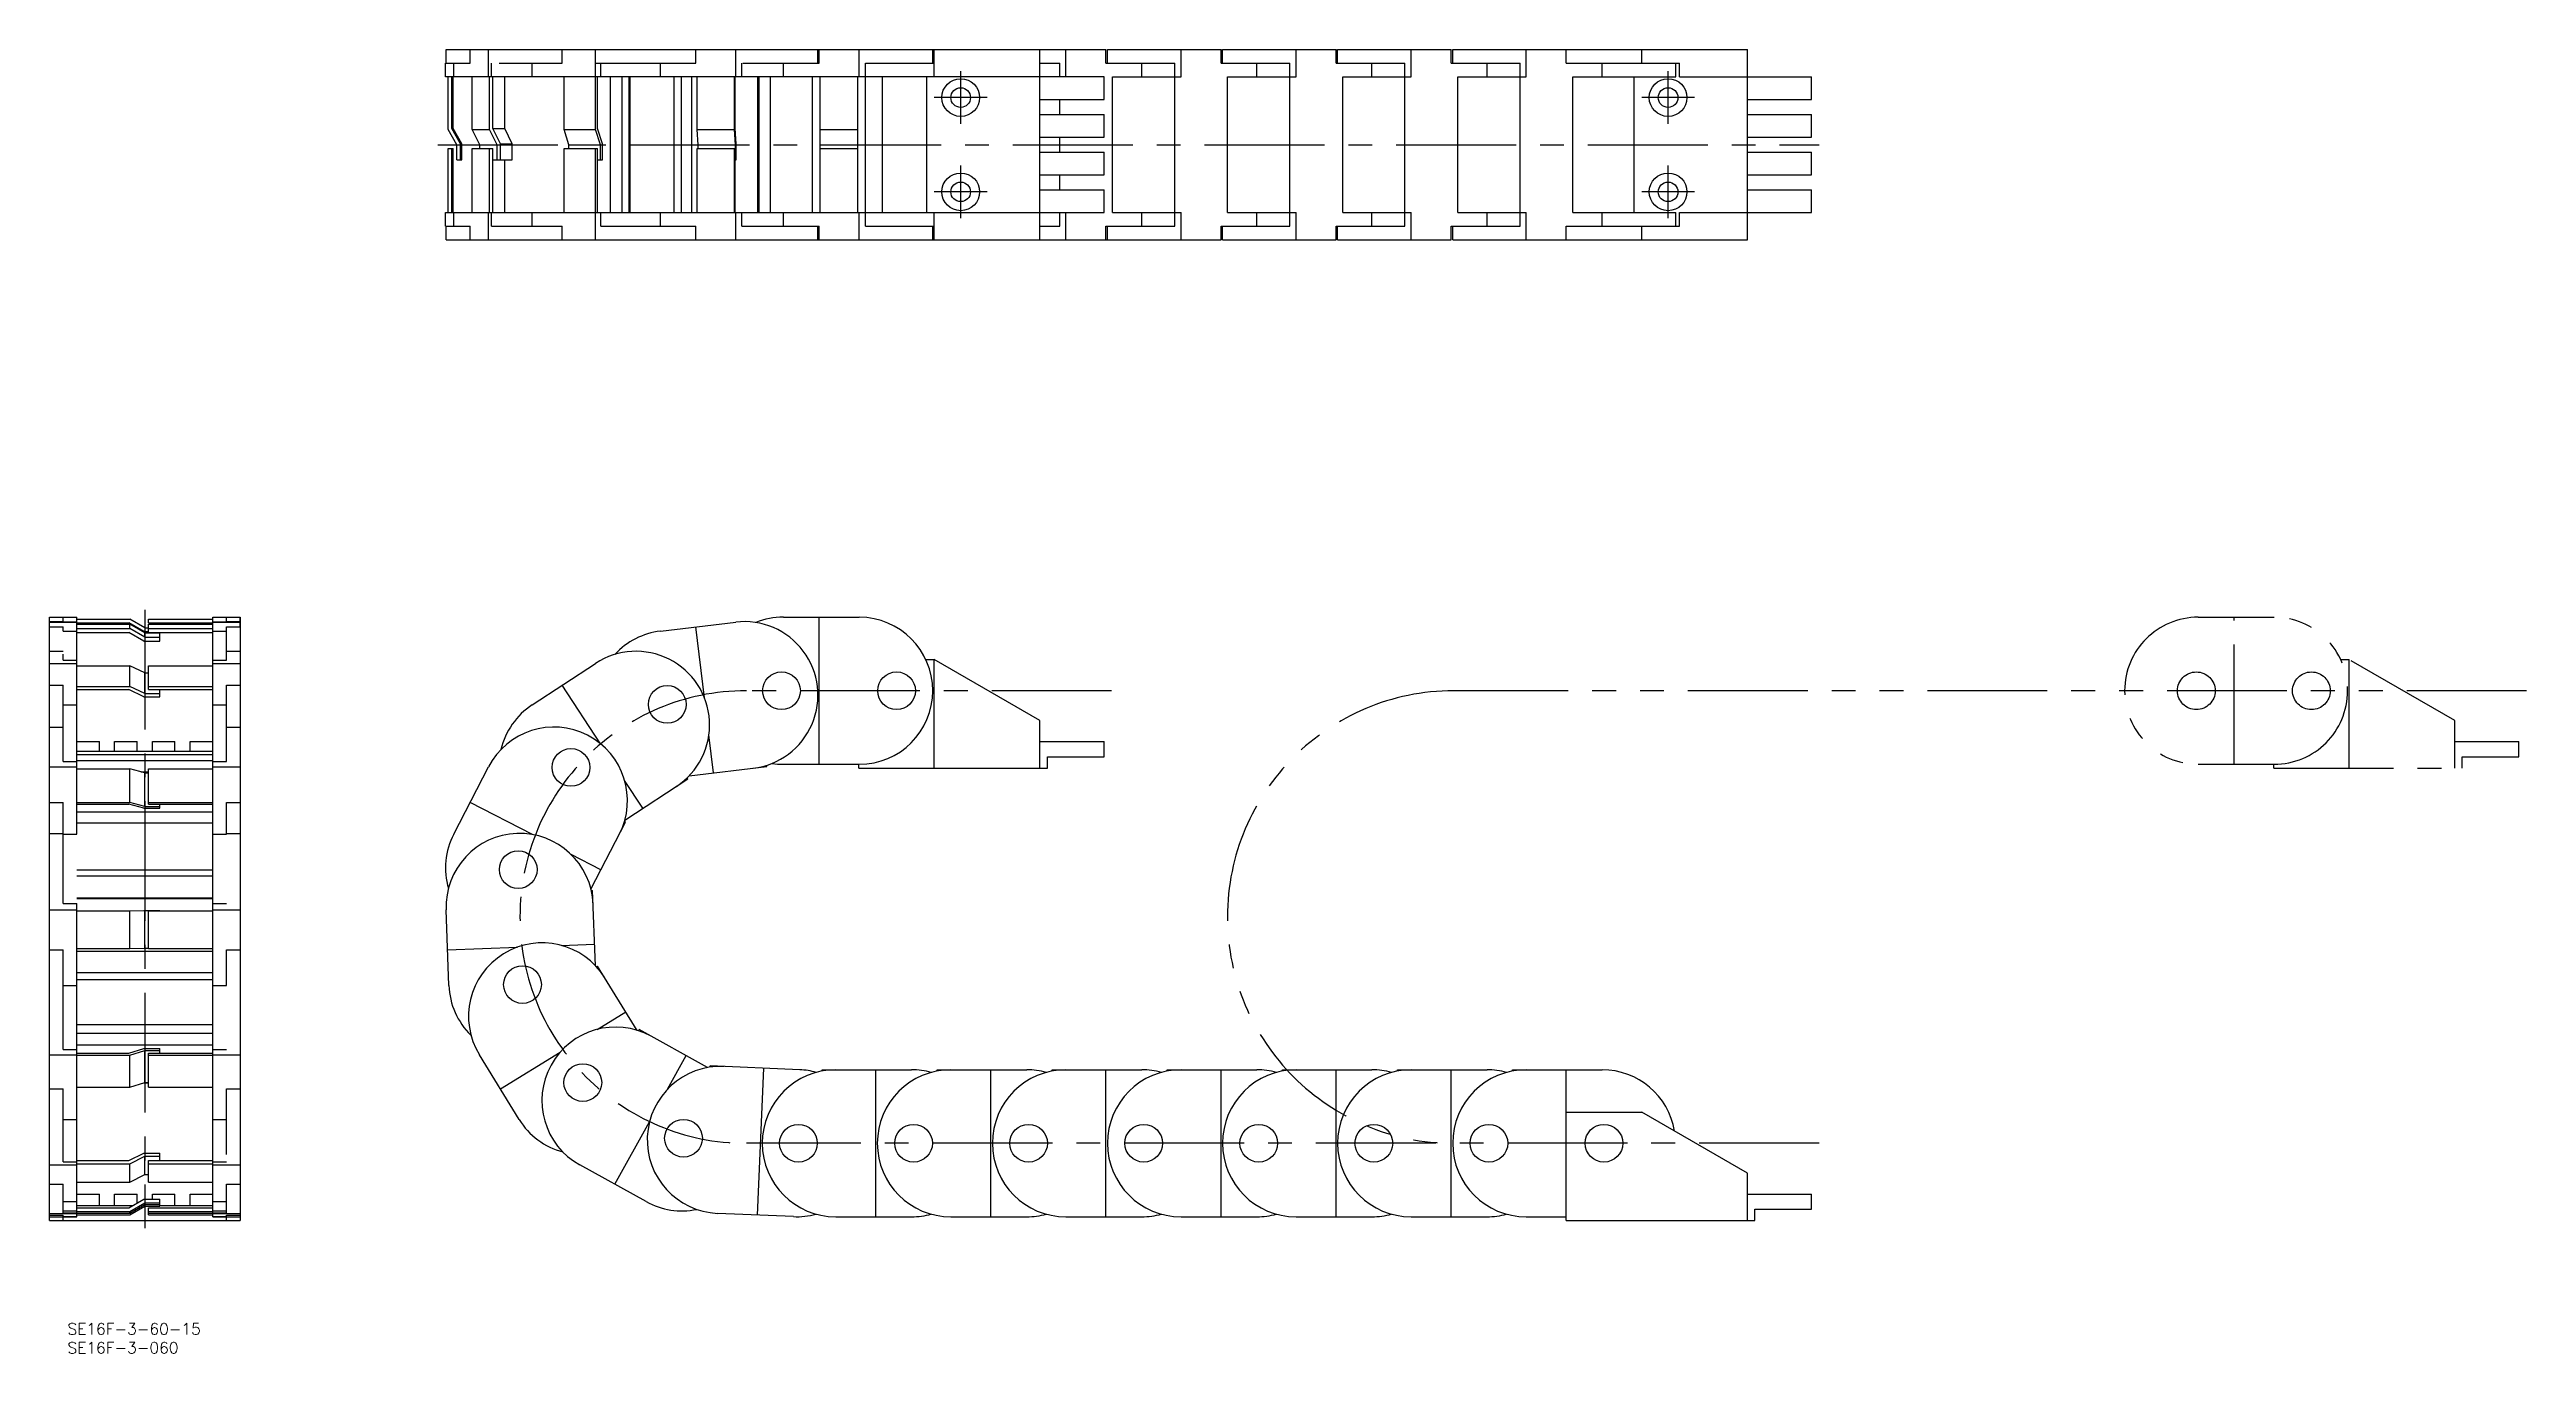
# Model space of a CAD drawing. Extents: x -25 to 631, y -35 to 311.
import ezdxf

# ---------------------------------------------------------------- set-up
doc = ezdxf.new("R2010")
doc.units = 0
doc.linetypes.add('CENTER', pattern=[50.8, 31.75, -6.35, 6.35, -6.35])
doc.linetypes.add('PHANTOM', pattern=[63.5, 31.75, -6.35, 6.35, -6.35, 6.35, -6.35])
doc.layers.get('0').update_dxf_attribs({"linetype": 'CONTINUOUS'})
doc.layers.add('CENTER', color=1, linetype='CENTER')
doc.styles.get("Standard").update_dxf_attribs({"font": 'txt.shx', "height": 3, "bigfont": 'bigfont.shx'})

msp = doc.modelspace()

# ---------------------------------------------------------------- linework, layer by layer
at = {"color": 7, "linetype": 'CONTINUOUS'}
for p, q in [((79.84, 306.92), (79.84, 310.55)), ((79.84, 310.55), (254.75, 310.55)), ((86.23, 306.92), (86.23, 310.55)), ((91.09, 303.3), (91.09, 310.55)), ((110.63, 306.92), (110.63, 310.55)), ((119.49, 303.3), (119.49, 310.55)), ((146.08, 306.92), (146.08, 310.55)), ((156.61, 303.3), (156.61, 310.55)), ((178.42, 306.92), (178.42, 310.55)), ((178.75, 306.92), (178.75, 310.55)), ((189.35, 303.3), (189.35, 310.55)), ((189.35, 310.55), (208.85, 310.55)), ((208.85, 306.92), (208.85, 310.55)), ((209.25, 303.3), (209.25, 310.55)), ((237.25, 260.05), (237.25, 310.55)), ((244.15, 303.3), (244.15, 310.55)), ((254.75, 306.92), (254.75, 310.55)), ((255.15, 306.92), (255.15, 310.55)), ((255.15, 310.55), (285.25, 310.55)), ((274.65, 303.3), (274.65, 310.55)), ((285.25, 306.92), (285.25, 310.55)), ((285.65, 306.92), (285.65, 310.55)), ((285.65, 310.55), (315.75, 310.55)), ((305.15, 303.3), (305.15, 310.55)), ((315.75, 306.92), (315.75, 310.55)), ((316.15, 306.92), (316.15, 310.55)), ((316.15, 310.55), (346.25, 310.55)), ((335.65, 303.3), (335.65, 310.55)), ((346.25, 306.92), (346.25, 310.55)), ((346.65, 306.92), (346.65, 310.55)), ((346.65, 310.55), (424.75, 310.55)), ((366.15, 303.3), (366.15, 310.55)), ((376.75, 306.92), (376.75, 310.55)), ((396.75, 306.92), (396.75, 310.55)), ((424.75, 260.05), (424.75, 310.55)), ((79.7, 303.3), (79.7, 306.92)), ((79.7, 306.92), (86.23, 306.92)), ((254.25, 303.3), (79.7, 303.3)), ((80.37, 289.3), (80.37, 303.3)), ((81.37, 289.57), (81.37, 303.3)), ((81.74, 289.57), (81.74, 303.3)), ((81.87, 303.3), (81.87, 306.92)), ((86.79, 289.3), (86.79, 303.3)), ((91.37, 289.3), (91.37, 303.3)), ((91.91, 303.3), (91.91, 306.92)), ((92.26, 289.57), (92.26, 303.3)), ((93.88, 306.92), (110.63, 306.92)), ((95.39, 289.57), (95.39, 303.3)), ((102.68, 303.3), (102.68, 306.92)), ((102.68, 303.3), (102.68, 306.92)), ((111.11, 289.3), (111.11, 303.3)), ((119.46, 306.92), (146.08, 306.92)), ((119.48, 289.3), (119.48, 303.3)), ((120.02, 289.57), (120.02, 303.3)), ((120.91, 303.3), (120.91, 306.92)), ((123.39, 267.3), (123.39, 303.3)), ((126.5, 267.3), (126.5, 303.3)), ((128.38, 267.3), (128.38, 303.3)), ((128.63, 267.3), (128.63, 303.3)), ((136.65, 303.3), (136.65, 306.92)), ((136.65, 303.3), (136.65, 306.92)), ((140.34, 267.3), (140.34, 303.3)), ((142.26, 267.3), (142.26, 303.3)), ((145, 267.3), (145, 303.3)), ((146.39, 289.3), (146.39, 303.3)), ((156.32, 289.3), (156.32, 303.3)), ((156.44, 289.57), (156.44, 303.3)), ((158.26, 303.3), (158.26, 306.92)), ((158.5, 306.92), (178.75, 306.92)), ((162.45, 267.3), (162.45, 303.3)), ((162.87, 267.3), (162.87, 303.3)), ((165.86, 267.3), (165.86, 303.3)), ((169.25, 303.3), (169.25, 306.92)), ((177, 267.3), (177, 303.3)), ((179, 267.3), (179, 303.3)), ((189, 289.3), (189, 303.3)), ((191, 263.67), (191, 306.92)), ((191, 306.92), (209.25, 306.92)), ((195.5, 267.3), (195.5, 303.3)), ((207.25, 267.3), (207.25, 303.3)), ((237.25, 306.92), (242.5, 306.92)), ((242.5, 303.3), (242.5, 306.92)), ((254.25, 297.3), (254.25, 303.3)), ((254.75, 306.92), (273, 306.92)), ((256.5, 267.3), (256.5, 303.3)), ((256.5, 303.3), (274.65, 303.3)), ((264.25, 303.3), (264.25, 306.92)), ((273, 263.67), (273, 306.92)), ((285.25, 306.92), (303.5, 306.92)), ((287, 267.3), (287, 303.3)), ((287, 303.3), (305.15, 303.3)), ((294.75, 303.3), (294.75, 306.92)), ((303.5, 263.67), (303.5, 306.92)), ((315.75, 306.92), (334, 306.92)), ((317.5, 267.3), (317.5, 303.3)), ((317.5, 303.3), (335.65, 303.3)), ((325.25, 303.3), (325.25, 306.92)), ((334, 263.67), (334, 306.92)), ((346.25, 306.92), (364.5, 306.92)), ((348, 267.3), (348, 303.3)), ((348, 303.3), (366.15, 303.3)), ((355.75, 303.3), (355.75, 306.92)), ((364.5, 263.67), (364.5, 306.92)), ((376.75, 306.92), (406.75, 306.92)), ((378.5, 267.3), (378.5, 303.3)), ((378.5, 303.3), (405.75, 303.3)), ((386.25, 303.3), (386.25, 306.92)), ((394.75, 267.3), (394.75, 303.3)), ((405.75, 303.3), (405.75, 306.92)), ((406.75, 303.3), (406.75, 306.92)), ((406.75, 303.3), (441.75, 303.3)), ((441.75, 297.3), (441.75, 303.3)), ((237.25, 297.3), (254.25, 297.3)), ((242.5, 293.3), (242.5, 297.3)), ((424.75, 297.3), (441.75, 297.3)), ((82.67, 285.3), (80.37, 289.3)), ((81.37, 289.57), (81.74, 289.57)), ((83.67, 285.57), (81.37, 289.57)), ((84.05, 285.57), (81.74, 289.57)), ((86.79, 289.3), (91.37, 289.3)), ((88.84, 285.3), (86.79, 289.3)), ((93.43, 285.3), (91.37, 289.3)), ((92.26, 289.57), (95.39, 289.57)), ((94.31, 285.57), (92.26, 289.57)), ((97.36, 285.57), (95.39, 289.57)), ((111.11, 289.3), (119.48, 289.3)), ((112.38, 285.3), (111.11, 289.3)), ((112.38, 285.3), (111.11, 289.3)), ((120.74, 285.3), (119.48, 289.3)), ((120.74, 285.3), (119.48, 289.3)), ((121.29, 285.57), (120.02, 289.57)), ((121.29, 285.57), (120.02, 289.57)), ((146.39, 289.3), (156.32, 289.3)), ((146.66, 285.3), (146.39, 289.3)), ((156.59, 285.3), (156.32, 289.3)), ((156.71, 285.57), (156.44, 289.57)), ((179, 289.3), (189, 289.3)), ((189, 285.3), (189, 289.3)), ((237.25, 293.3), (254.25, 293.3)), ((254.25, 287.3), (254.25, 293.3)), ((424.75, 293.3), (441.75, 293.3)), ((441.75, 287.3), (441.75, 293.3)), ((80.37, 267.3), (80.37, 284.3)), ((80.37, 284.3), (81.74, 284.3)), ((81.37, 267.3), (81.37, 284.3)), ((81.74, 267.3), (81.74, 284.3)), ((82.67, 281.3), (82.67, 285.3)), ((83.67, 281.3), (83.67, 285.57)), ((83.67, 285.57), (84.05, 285.57)), ((84.05, 281.3), (84.05, 285.57)), ((86.79, 267.3), (86.79, 284.3)), ((86.79, 284.3), (92.26, 284.3)), ((88.84, 284.3), (88.84, 285.3)), ((88.84, 284.3), (88.84, 285.3)), ((88.84, 285.3), (93.43, 285.3)), ((88.84, 285.3), (93.43, 285.3)), ((91.37, 267.3), (91.37, 284.3)), ((92.26, 267.3), (92.26, 284.3)), ((93.43, 281.3), (93.43, 285.3)), ((94.31, 281.3), (94.31, 285.57)), ((94.31, 285.57), (97.36, 285.57)), ((97.36, 281.3), (97.36, 285.57)), ((111.11, 267.3), (111.11, 284.3)), ((111.11, 284.3), (120.02, 284.3)), ((112.38, 284.3), (112.38, 285.3)), ((112.38, 284.3), (112.38, 285.3)), ((112.38, 285.3), (120.74, 285.3)), ((119.48, 267.3), (119.48, 284.3)), ((120.02, 267.3), (120.02, 284.3)), ((120.74, 281.3), (120.74, 285.3)), ((121.29, 281.3), (121.29, 285.57)), ((146.39, 267.3), (146.39, 284.3)), ((146.39, 284.3), (156.32, 284.3)), ((146.66, 284.3), (146.66, 285.3)), ((146.66, 285.3), (156.59, 285.3)), ((156.32, 267.3), (156.32, 284.3)), ((156.32, 284.3), (156.44, 284.3)), ((156.32, 284.3), (156.44, 284.3)), ((156.44, 267.3), (156.44, 284.3)), ((156.59, 281.3), (156.59, 285.3)), ((156.71, 281.3), (156.71, 285.57)), ((179, 285.3), (189, 285.3)), ((179, 284.3), (189, 284.3)), ((189, 284.3), (189, 285.3)), ((189, 267.3), (189, 284.3)), ((237.25, 287.3), (254.25, 287.3)), ((237.25, 283.3), (254.25, 283.3)), ((242.5, 283.3), (242.5, 287.3)), ((254.25, 277.3), (254.25, 283.3)), ((424.75, 287.3), (441.75, 287.3)), ((424.75, 283.3), (441.75, 283.3)), ((441.75, 277.3), (441.75, 283.3)), ((82.67, 281.3), (84.05, 281.3)), ((92.26, 281.3), (97.36, 281.3)), ((95.39, 267.3), (95.39, 281.3)), ((120.02, 281.3), (121.29, 281.3)), ((156.44, 281.3), (156.71, 281.3)), ((237.25, 277.3), (254.25, 277.3)), ((242.5, 273.3), (242.5, 277.3)), ((424.75, 277.3), (441.75, 277.3)), ((237.25, 273.3), (254.25, 273.3)), ((254.25, 267.3), (254.25, 273.3)), ((424.75, 273.3), (441.75, 273.3)), ((441.75, 267.3), (441.75, 273.3)), ((79.7, 263.67), (79.7, 267.3)), ((79.7, 267.3), (254.25, 267.3)), ((79.7, 263.67), (86.23, 263.67)), ((79.84, 260.05), (79.84, 263.67)), ((81.87, 263.67), (81.87, 267.3)), ((86.23, 260.05), (86.23, 263.67)), ((91.09, 260.05), (91.09, 267.3)), ((91.91, 263.67), (91.91, 267.3)), ((91.91, 263.67), (110.63, 263.67)), ((102.68, 263.67), (102.68, 267.3)), ((102.68, 263.67), (102.68, 267.3)), ((110.63, 260.05), (110.63, 263.67)), ((119.49, 260.05), (119.49, 267.3)), ((120.91, 263.67), (120.91, 267.3)), ((120.91, 263.67), (146.08, 263.67)), ((120.91, 263.67), (146.08, 263.67)), ((136.65, 263.67), (136.65, 267.3)), ((136.65, 263.67), (136.65, 267.3)), ((136.65, 263.67), (146.08, 263.67)), ((136.65, 263.67), (146.08, 263.67)), ((146.08, 260.05), (146.08, 263.67)), ((156.61, 260.05), (156.61, 267.3)), ((158.26, 263.67), (158.26, 267.3)), ((158.26, 263.67), (178.75, 263.67)), ((169.25, 263.67), (169.25, 267.3)), ((178.42, 260.05), (178.42, 263.67)), ((178.75, 260.05), (178.75, 263.67)), ((189.35, 260.05), (189.35, 267.3)), ((191, 263.67), (209.25, 263.67)), ((208.85, 260.05), (208.85, 263.67)), ((209.25, 260.05), (209.25, 267.3)), ((237.25, 263.67), (242.5, 263.67)), ((242.5, 263.67), (242.5, 267.3)), ((244.15, 260.05), (244.15, 267.3)), ((254.75, 260.05), (254.75, 263.67)), ((254.75, 263.67), (273, 263.67)), ((255.15, 260.05), (255.15, 263.67)), ((256.5, 267.3), (274.65, 267.3)), ((264.25, 263.67), (264.25, 267.3)), ((274.65, 260.05), (274.65, 267.3)), ((285.25, 260.05), (285.25, 263.67)), ((285.25, 263.67), (303.5, 263.67)), ((285.65, 260.05), (285.65, 263.67)), ((287, 267.3), (305.15, 267.3)), ((294.75, 263.67), (294.75, 267.3)), ((305.15, 260.05), (305.15, 267.3)), ((315.75, 260.05), (315.75, 263.67)), ((315.75, 263.67), (334, 263.67)), ((316.15, 260.05), (316.15, 263.67)), ((317.5, 267.3), (335.65, 267.3)), ((325.25, 263.67), (325.25, 267.3)), ((335.65, 260.05), (335.65, 267.3)), ((346.25, 260.05), (346.25, 263.67)), ((346.25, 263.67), (364.5, 263.67)), ((346.65, 260.05), (346.65, 263.67)), ((348, 267.3), (366.15, 267.3)), ((355.75, 263.67), (355.75, 267.3)), ((366.15, 260.05), (366.15, 267.3)), ((376.75, 260.05), (376.75, 263.67)), ((376.75, 263.67), (406.75, 263.67)), ((378.5, 267.3), (405.75, 267.3)), ((386.25, 263.67), (386.25, 267.3)), ((394.75, 263.67), (394.75, 263.67)), ((396.75, 260.05), (396.75, 263.67)), ((405.75, 263.67), (405.75, 267.3)), ((406.75, 263.67), (406.75, 267.3)), ((406.75, 267.3), (441.75, 267.3)), ((79.84, 260.05), (285.25, 260.05)), ((285.65, 260.05), (315.75, 260.05)), ((316.15, 260.05), (346.25, 260.05)), ((346.65, 260.05), (424.75, 260.05)), ((-25.25, 160), (-18, 160)), ((-25.25, 0), (-25.25, 160)), ((-25.25, 158.83), (-21.62, 158.83)), ((-25.25, 158.69), (-18, 158.69)), ((-21.62, 158.82), (-21.62, 160)), ((-21.62, 158.82), (-18, 158.82)), ((-18, 102.45), (-18, 160)), ((-18, 159.5), (-4, 159.5)), ((-18, 158.5), (-4.27, 158.5)), ((-18, 158.15), (-4, 158.15)), ((-0.27, 156.19), (-4.27, 158.5)), ((0, 157.19), (-4, 159.5)), ((-4, 156.97), (-4, 158.15)), ((0, 155.86), (-4, 158.15)), ((1, 158.5), (1, 159.5)), ((1, 159.5), (18, 159.5)), ((1, 158.5), (18, 158.5)), ((1, 155.97), (1, 158.15)), ((1, 158.15), (18, 158.15)), ((18, 1), (18, 160)), ((18, 160), (25.25, 160)), ((18, 158.82), (21.62, 158.82)), ((18, 158.69), (25.25, 158.69)), ((21.62, 158.82), (21.62, 160)), ((21.62, 158.83), (25.25, 158.83)), ((25.25, 158.83), (25.25, 160)), ((25.25, 160), (25.25, 0)), ((25.25, 158.69), (25.25, 158.83)), ((25.25, 158.69), (25.25, 158.83)), ((25.25, 157.43), (25.25, 158.69)), ((25.25, 157.43), (25.25, 158.69)), ((136.65, 156.31), (156.61, 158.69)), ((169.25, 160), (189.35, 160)), ((178.75, 121), (178.75, 160)), ((-25.25, 157.43), (-21.62, 157.43)), ((-21.62, 156.31), (-21.62, 157.43)), ((-21.62, 156.31), (-18, 156.31)), ((-18, 156.97), (-4, 156.97)), ((-18, 155.97), (-4.27, 155.97)), ((-0.27, 153.68), (-4.27, 155.97)), ((0, 154.67), (-4, 156.97)), ((-0.27, 156.19), (1, 156.19)), ((-0.27, 153.68), (4, 153.68)), ((0, 157.19), (1, 157.19)), ((0, 154.67), (0, 155.86)), ((0, 154.67), (0, 155.86)), ((0, 155.86), (4, 155.86)), ((0, 154.67), (4, 154.67)), ((1, 156.97), (18, 156.97)), ((1, 155.97), (18, 155.97)), ((4, 153.68), (4, 155.86)), ((18, 156.31), (21.62, 156.31)), ((21.62, 148.61), (21.62, 157.43)), ((21.62, 157.43), (25.25, 157.43)), ((148.33, 138.6), (146.08, 157.43)), ((-25.25, 150.96), (-21.62, 150.96)), ((-25.25, 147.76), (-18, 147.76)), ((-21.62, 148.61), (-21.62, 150.18)), ((-21.62, 148.61), (-18, 148.61)), ((-18, 147.15), (-4, 147.15)), ((-4, 141.67), (-4, 147.15)), ((0, 145.22), (-4, 147.15)), ((0, 139.74), (0, 145.22)), ((0, 139.74), (0, 145.22)), ((0, 145.22), (1, 145.22)), ((1, 140.84), (1, 147.15)), ((1, 147.15), (18, 147.15)), ((18, 148.61), (21.62, 148.61)), ((18, 147.76), (25.25, 147.76)), ((21.62, 150.96), (25.25, 150.96)), ((102.68, 136.74), (119.49, 147.76)), ((207.02, 148.75), (209.25, 148.75)), ((237.25, 132.58), (209.25, 148.75)), ((209.25, 120), (209.25, 148.75)), ((-25.25, 141.95), (-21.62, 141.95)), ((-21.62, 121.74), (-21.62, 141.95)), ((-18, 141.67), (-4, 141.67)), ((-18, 140.84), (-4.27, 140.84)), ((-0.27, 138.9), (-4.27, 140.84)), ((0, 139.74), (-4, 141.67)), ((-0.27, 138.9), (4, 138.9)), ((0, 139.74), (4, 139.74)), ((1, 141.67), (18, 141.67)), ((1, 140.84), (18, 140.84)), ((4, 138.9), (4, 140.84)), ((21.62, 121.74), (21.62, 141.95)), ((21.62, 141.95), (25.25, 141.95)), ((120.82, 126.42), (110.63, 141.95)), ((-21.62, 136.74), (-18, 136.74)), ((-21.62, 136.74), (-18, 136.74)), ((18, 136.74), (21.62, 136.74)), ((18, 136.74), (21.62, 136.74)), ((237.25, 120), (237.25, 132.58)), ((-25.25, 130.86), (-21.62, 130.86)), ((-18, 127), (-12, 127)), ((-12, 124.5), (-12, 127)), ((-8, 124.5), (-8, 127)), ((-8, 127), (-2, 127)), ((-2, 124.5), (-2, 127)), ((2, 124.5), (2, 127)), ((2, 127), (8, 127)), ((8, 124.5), (8, 127)), ((12, 124.5), (12, 127)), ((12, 127), (18, 127)), ((21.62, 130.86), (25.25, 130.86)), ((150.71, 118.71), (149.5, 128.79)), ((237.25, 127), (254.25, 127)), ((254.25, 123), (254.25, 127)), ((-25.25, 120.31), (-18, 120.31)), ((-21.62, 121.74), (-18, 121.74)), ((-18, 124.5), (18, 124.5)), ((-18, 123.64), (18, 123.64)), ((-18, 121.98), (18, 121.98)), ((-18, 119.77), (-4, 119.77)), ((-4, 110.88), (-4, 119.77)), ((0, 118.71), (-4, 119.77)), ((-1.03, 118.98), (1, 118.98)), ((0, 109.82), (0, 118.71)), ((0, 118.71), (1, 118.71)), ((1, 110.42), (1, 119.77)), ((1, 119.77), (18, 119.77)), ((18, 121.74), (21.62, 121.74)), ((18, 120.31), (25.25, 120.31)), ((81.87, 102.45), (91.09, 120.31)), ((144.24, 117.94), (164.85, 120.4)), ((164.85, 120.4), (164.81, 120.74)), ((169.25, 121), (189.35, 121)), ((189.25, 120), (189.25, 121)), ((189.25, 120), (239.25, 120)), ((239.25, 123), (254.25, 123)), ((239.25, 120), (239.25, 123)), ((132.01, 109.34), (127.16, 116.73)), ((127.22, 106.2), (143.93, 117.15)), ((143.93, 117.15), (143.74, 117.44)), ((-25.25, 110.89), (-21.62, 110.89)), ((-21.62, 84.09), (-21.62, 110.89)), ((-18, 110.88), (-4, 110.88)), ((-18, 110.42), (-4.27, 110.42)), ((-18, 108.38), (18, 108.38)), ((-18, 105.49), (18, 105.49)), ((-0.27, 109.36), (-4.27, 110.42)), ((0, 109.82), (-4, 110.88)), ((-0.27, 109.36), (4, 109.36)), ((0, 109.82), (4, 109.82)), ((1, 110.88), (18, 110.88)), ((1, 110.42), (18, 110.42)), ((4, 109.36), (4, 110.42)), ((21.62, 102.45), (21.62, 110.89)), ((21.62, 110.89), (25.25, 110.89)), ((102.74, 102.37), (86.23, 110.89)), ((118.25, 87.91), (127.42, 105.66)), ((127.42, 105.66), (127.11, 105.82)), ((-25.25, 102.67), (-21.62, 102.67)), ((-21.62, 102.45), (-18, 102.45)), ((18, 102.45), (21.62, 102.45)), ((21.62, 102.67), (25.25, 102.67)), ((-18, 93.05), (18, 93.05)), ((120.88, 93), (113.03, 97.06)), ((-18, 91.45), (18, 91.45)), ((-18, 85.55), (18, 85.55)), ((-18, 85.41), (18, 85.41)), ((18, 85.54), (18, 85.55)), ((18, 85.54), (18, 85.55)), ((18, 85.54), (18, 85.54)), ((18, 85.54), (18, 85.54)), ((118.35, 87.53), (118.69, 87.54)), ((119.44, 67.58), (118.69, 87.54)), ((-25.25, 82.44), (-18, 82.44)), ((-21.62, 84.09), (-18, 84.09)), ((-18, 82.44), (-18, 84.09)), ((-18, 1), (-18, 84.09)), ((-18, 62.35), (-18, 82.44)), ((-18, 62.35), (-18, 82.44)), ((-18, 82.14), (-4.27, 82.14)), ((-4.27, 82.14), (-0.27, 82.23)), ((-4, 82.1), (0, 82.19)), ((-4, 72.11), (-4, 82.1)), ((-0.27, 82.23), (4, 82.23)), ((0, 72.2), (0, 82.19)), ((0, 82.19), (4, 82.19)), ((1, 82.1), (1, 82.14)), ((1, 82.1), (1, 82.14)), ((1, 82.14), (18, 82.14)), ((1, 72.11), (1, 82.1)), ((1, 82.1), (18, 82.1)), ((4, 82.14), (4, 82.23)), ((18, 84.09), (21.62, 84.09)), ((18, 82.44), (25.25, 82.44)), ((80.61, 62.35), (79.85, 82.44)), ((80.25, 71.84), (98.82, 72.54)), ((110.39, 72.97), (119.22, 73.3)), ((-25.25, 71.84), (-21.62, 71.84)), ((-21.62, 45.37), (-21.62, 71.84)), ((-21.62, 65.73), (-21.62, 65.73)), ((-21.62, 65.73), (-21.62, 65.73)), ((-18, 72.11), (-4, 72.11)), ((-18, 71.42), (18, 71.42)), ((-18, 65.77), (18, 65.77)), ((-18, 65.77), (18, 65.77)), ((-4, 72.11), (0, 72.2)), ((0, 72.2), (1, 72.2)), ((1, 72.11), (18, 72.11)), ((21.62, 62.35), (21.62, 71.84)), ((21.62, 71.84), (25.25, 71.84)), ((119.7, 67.29), (120, 67.47)), ((130.47, 50.45), (120, 67.47)), ((-21.62, 62.35), (-18, 62.35)), ((-18, 63.94), (18, 63.94)), ((-18, 63.94), (18, 63.94)), ((-18, 43.58), (-18, 62.35)), ((-18, 43.58), (-18, 62.35)), ((18, 62.35), (21.62, 62.35)), ((119.93, 50.7), (127.46, 55.34)), ((-18, 52.01), (18, 52.01)), ((-18, 49.67), (18, 49.67)), ((-18, 46.61), (18, 46.61)), ((130.83, 50.34), (131, 50.64)), ((149.17, 40.59), (131, 50.64)), ((-25.25, 43.93), (-18, 43.93)), ((-21.62, 45.37), (-18, 45.37)), ((-18, 43.93), (-18, 45.37)), ((-18, 43.93), (-18, 45.37)), ((-18, 44.42), (-4.27, 44.42)), ((-18, 26.81), (-18, 43.93)), ((-18, 26.81), (-18, 43.93)), ((-18, 43.9), (-4, 43.9)), ((-4.27, 44.42), (-0.27, 45.63)), ((-4, 43.9), (0, 45.11)), ((-4, 35.38), (-4, 43.9)), ((-0.27, 45.63), (4, 45.63)), ((0, 36.59), (0, 45.11)), ((0, 45.11), (4, 45.11)), ((1, 35.38), (1, 44.42)), ((1, 44.42), (18, 44.42)), ((1, 43.9), (18, 43.9)), ((4, 44.42), (4, 45.63)), ((18, 45.37), (21.62, 45.37)), ((18, 43.93), (25.25, 43.93)), ((99.22, 26.81), (88.69, 43.93)), ((94.24, 34.9), (110.07, 44.64)), ((138.55, 34.86), (143.47, 43.74)), ((149.86, 40.7), (149.88, 41.04)), ((173.6, 40), (149.88, 41.04)), ((162.41, 1.46), (164.11, 40.42)), ((179.5, 40), (203.25, 40)), ((179.5, 39.66), (179.5, 40)), ((193.75, 1), (193.75, 40)), ((210, 40), (233.75, 40)), ((210, 39.66), (210, 40)), ((224.25, 1), (224.25, 40)), ((240.5, 40), (264.25, 40)), ((240.5, 39.66), (240.5, 40)), ((254.75, 1), (254.75, 40)), ((271, 40), (294.75, 40)), ((271, 39.66), (271, 40)), ((285.25, 1), (285.25, 40)), ((301.5, 40), (325.25, 40)), ((301.5, 39.66), (301.5, 40)), ((315.75, 1), (315.75, 40)), ((332, 40), (355.75, 40)), ((332, 39.66), (332, 40)), ((346.25, 1), (346.25, 40)), ((362.5, 40), (386.25, 40)), ((362.5, 39.66), (362.5, 40)), ((376.75, 0), (376.75, 40)), ((-25.25, 34.9), (-21.62, 34.9)), ((-21.62, 15.61), (-21.62, 34.9)), ((-18, 35.38), (-4, 35.38)), ((-4, 35.38), (0, 36.59)), ((-0.29, 36.5), (1, 36.5)), ((0, 36.59), (1, 36.59)), ((1, 35.38), (18, 35.38)), ((21.62, 17.53), (21.62, 34.9)), ((21.62, 34.9), (25.25, 34.9)), ((-21.62, 26.81), (-18, 26.81)), ((18, 26.81), (21.62, 26.81)), ((376.75, 28.75), (396.75, 28.75)), ((424.75, 12.58), (396.75, 28.75)), ((124.59, 9.62), (133.77, 26.21)), ((-25.25, 14.75), (-18, 14.75)), ((-21.62, 15.61), (-18, 15.61)), ((-18, 15.89), (-4.27, 15.89)), ((-18, 15.01), (-4, 15.01)), ((-4.27, 15.89), (-0.27, 17.91)), ((-4, 15.01), (0, 17.04)), ((-4, 10.17), (-4, 15.01)), ((-4, 10.17), (-4, 15.01)), ((-0.27, 17.91), (4, 17.91)), ((0, 12.19), (0, 17.04)), ((0, 12.19), (0, 17.04)), ((0, 17.04), (4, 17.04)), ((1, 15.01), (1, 15.89)), ((1, 15.01), (1, 15.89)), ((1, 15.89), (18, 15.89)), ((1, 10.17), (1, 15.01)), ((1, 10.17), (1, 15.01)), ((1, 15.01), (18, 15.01)), ((4, 15.89), (4, 17.91)), ((18, 15.61), (21.62, 15.61)), ((18, 14.75), (25.25, 14.75)), ((132.9, 5.02), (115.31, 14.75)), ((-25.25, 9.62), (-21.62, 9.62)), ((-21.62, 2.06), (-21.62, 9.62)), ((-18, 10.17), (-4, 10.17)), ((-18, 7), (-12, 7)), ((-12, 4), (-12, 7)), ((-8, 4), (-8, 7)), ((-8, 7), (-2, 7)), ((-4, 10.17), (0, 12.19)), ((-2, 4.71), (-2, 7)), ((0, 12.19), (1, 12.19)), ((1, 10.17), (18, 10.17)), ((2, 5.71), (2, 7)), ((2, 7), (8, 7)), ((8, 4), (8, 7)), ((12, 4), (12, 7)), ((12, 7), (18, 7)), ((21.62, 2.06), (21.62, 9.62)), ((21.62, 9.62), (25.25, 9.62)), ((424.75, 0), (424.75, 12.58)), ((424.75, 7), (441.75, 7)), ((441.75, 3), (441.75, 7)), ((-25.25, 1.92), (-18, 1.92)), ((-25.25, 1.46), (-21.62, 1.46)), ((-25.25, 1), (-18, 1)), ((-25.25, 0), (25.25, 0)), ((-21.62, 5.02), (-18, 5.02)), ((-21.62, 2.58), (-18, 2.58)), ((-21.62, 2.06), (-18, 2.06)), ((-21.62, 0), (-21.62, 1.46)), ((-21.62, 1.04), (-18, 1.04)), ((-21.62, 1.02), (-18, 1.02)), ((-18, 4), (-3.24, 4)), ((-18, 3.4), (-4.27, 3.4)), ((-18, 2.41), (-4, 2.41)), ((-18, 1.97), (-4, 1.97)), ((-18, 1.5), (-4, 1.5)), ((-4.27, 3.4), (-0.27, 5.71)), ((-4, 2.41), (0, 4.71)), ((-4, 1.97), (0, 4.27)), ((-4, 1.5), (0, 3.81)), ((-4, 1.97), (-4, 2.41)), ((-4, 1.97), (-4, 2.41)), ((-0.27, 5.71), (4, 5.71)), ((0, 4.27), (0, 4.71)), ((0, 4.71), (4, 4.71)), ((0, 4.27), (4, 4.27)), ((0, 3.81), (4, 3.81)), ((1, 1.5), (1, 3.4)), ((1, 3.4), (18, 3.4)), ((1, 2.41), (18, 2.41)), ((1, 1.97), (18, 1.97)), ((1, 1.5), (18, 1.5)), ((4, 3.81), (4, 5.71)), ((4, 4), (18, 4)), ((18, 5.02), (21.62, 5.02)), ((18, 2.58), (21.62, 2.58)), ((18, 2.06), (21.62, 2.06)), ((18, 1.92), (25.25, 1.92)), ((18, 1.04), (21.62, 1.04)), ((18, 1.02), (21.62, 1.02)), ((18, 1), (25.25, 1)), ((21.62, 1.46), (25.25, 1.46)), ((21.62, 1.02), (21.62, 1.46)), ((21.62, 0), (21.62, 1)), ((171.9, 1.04), (151.82, 1.92)), ((183.15, 1), (203.25, 1)), ((213.65, 1), (233.75, 1)), ((244.15, 1), (264.25, 1)), ((274.65, 1), (294.75, 1)), ((305.15, 1), (325.25, 1)), ((335.65, 1), (355.75, 1)), ((366.15, 1), (376.75, 1)), ((376.75, 0), (426.75, 0)), ((426.75, 3), (441.75, 3)), ((426.75, 0), (426.75, 3))]:
    msp.add_line(p, q, dxfattribs=at)
at = {"color": 3, "linetype": 'PHANTOM'}
for p, q in [((544.25, 160), (564.35, 160)), ((553.75, 121), (553.75, 160)), ((582.02, 148.75), (584.25, 148.75)), ((612.25, 132.58), (584.25, 148.75)), ((584.25, 120), (584.25, 148.75)), ((631.25, 140.5), (346.94, 140.5)), ((612.25, 120), (612.25, 132.58)), ((612.25, 127), (629.25, 127)), ((629.25, 123), (629.25, 127)), ((544.25, 121), (564.35, 121)), ((564.25, 120), (564.25, 121)), ((564.25, 120), (614.25, 120)), ((614.25, 120), (614.25, 123)), ((614.25, 123), (629.25, 123))]:
    msp.add_line(p, q, dxfattribs=at)
at = {"color": 7, "linetype": 'CONTINUOUS'}
for centre, radius in [((216.25, 297.8), 5), ((403.75, 297.8), 5), ((216.25, 297.8), 2.6), ((403.75, 297.8), 2.6), ((216.25, 272.8), 5), ((403.75, 272.8), 5), ((216.25, 272.8), 2.6), ((403.75, 272.8), 2.6), ((168.75, 140.5), 5), ((199.25, 140.5), 5), ((138.46, 136.89), 5), ((112.96, 120.16), 5), ((98.97, 93.06), 5), ((100.11, 62.58), 5), ((116.09, 36.6), 5), ((142.78, 21.84), 5), ((173.25, 20.5), 5), ((203.75, 20.5), 5), ((234.25, 20.5), 5), ((264.75, 20.5), 5), ((295.25, 20.5), 5), ((325.75, 20.5), 5), ((356.25, 20.5), 5), ((386.75, 20.5), 5)]:
    msp.add_circle(centre, radius, dxfattribs=at)
at = {"color": 3, "linetype": 'PHANTOM'}
for centre in [(543.75, 140.5), (574.25, 140.5)]:
    msp.add_circle(centre, 5, dxfattribs=at)
at = {"color": 7, "linetype": 'CONTINUOUS'}
for centre, start, end in [((158.92, 139.33), 276.80608, 96.80611), ((169.25, 140.5), 90, 111.94042), ((189.35, 140.5), 270.00002, 89.99998), ((138.96, 136.94), 96.80607, 137.40793), ((130.19, 131.46), 303.25073, 123.25077), ((113.38, 120.44), 123.25074, 166.7087), ((108.42, 111.36), 332.69917, 152.69917), ((169.25, 140.5), 261.01864, 270), ((99.2, 93.5), 152.69916, 196.15713), ((99.34, 83.17), 2.14759, 182.14758), ((105.3, 54.15), 31.59602, 211.59599), ((100.09, 63.08), 182.14759, 225.60559), ((124.75, 31.81), 61.04445, 241.04441), ((152.67, 21.4), 87.4891, 267.48909), ((183.15, 20.5), 90.00002, 269.99998), ((172.75, 20.52), 74.41401, 87.48909), ((213.65, 20.5), 90.00002, 269.99998), ((203.25, 20.5), 74.534, 90), ((244.15, 20.5), 90.00002, 269.99998), ((233.75, 20.5), 74.534, 90), ((274.65, 20.5), 90, 270), ((264.25, 20.5), 74.534, 90), ((305.15, 20.5), 90, 270), ((294.75, 20.5), 74.534, 90), ((335.65, 20.5), 90, 270), ((325.25, 20.5), 74.534, 90), ((366.15, 20.5), 90, 270), ((355.75, 20.5), 74.534, 90), ((386.25, 20.5), 9.46645, 90), ((115.83, 37.03), 211.59602, 255.05402), ((142.34, 22.08), 241.04444, 281.64631), ((172.75, 20.52), 267.4891, 285.34465), ((203.25, 20.5), 270, 285.46605), ((233.75, 20.5), 270, 285.46605), ((264.25, 20.5), 270, 285.46602), ((294.75, 20.5), 270, 285.46602), ((325.25, 20.5), 270, 285.46602), ((355.75, 20.5), 270, 285.46603)]:
    msp.add_arc(centre, 19.5, start, end, dxfattribs=at)
at = {"color": 3, "linetype": 'PHANTOM'}
for centre, radius, start, end in [((544.25, 140.5), 19.5, 90, 270), ((564.35, 140.5), 19.5, 270.00002, 89.99998), ((346.94, 80.5), 60, 90, 270)]:
    msp.add_arc(centre, radius, start, end, dxfattribs=at)
at = {"layer": 'CENTER', "color": 1, "linetype": 'CENTER'}
for p, q in [((216.25, 290.8), (216.25, 304.8)), ((403.75, 290.8), (403.75, 304.8)), ((223.25, 297.8), (209.25, 297.8)), ((410.75, 297.8), (396.75, 297.8)), ((77.7, 285.3), (443.75, 285.3)), ((216.25, 265.8), (216.25, 279.8)), ((403.75, 265.8), (403.75, 279.8)), ((223.25, 272.8), (209.25, 272.8)), ((410.75, 272.8), (396.75, 272.8)), ((0, 162), (0, -2)), ((256.25, 140.5), (159.44, 140.5)), ((443.75, 20.5), (159.44, 20.5))]:
    msp.add_line(p, q, dxfattribs=at)
msp.add_arc((159.44, 80.5), 60, 90, 270, dxfattribs=at)

# ---------------------------------------------------------------- texts
at = {"color": 7, "linetype": 'CONTINUOUS'}
for s, p in [('SE16F-3-60-15', (-20.51, -30.24)), ('SE16F-3-060', (-20.51, -35.24))]:
    msp.add_text(s, height=3, dxfattribs=at).set_placement(p)

doc.saveas('drawing.dxf')
